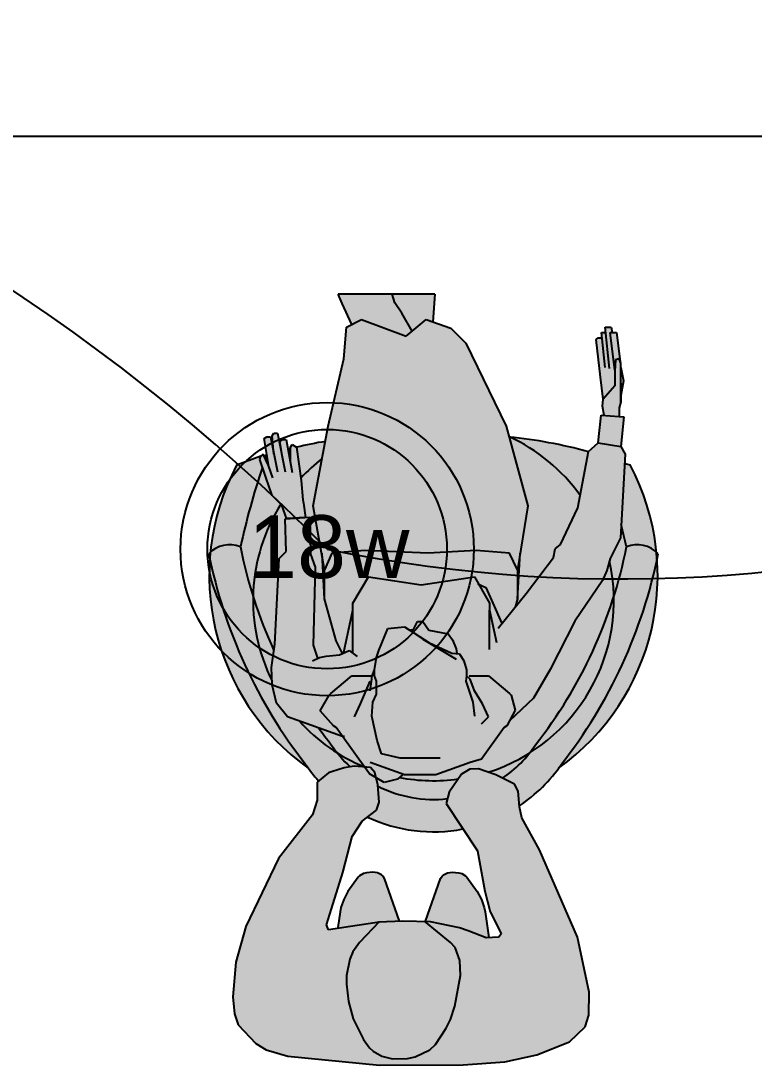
# Model space of a CAD drawing. Header units: millimetres. Extents: x 31778 to 54642, y 18502 to 28743.
# Drawn here: x 43977.2 to 44091.4, y 22099.7 to 22262.4 of the extents above; entities that cross this region are included whole.
import ezdxf

# ---------------------------------------------------------------- set-up
doc = ezdxf.new("R2010")
doc.units = ezdxf.units.MM
for name, color, linetype in [('CIRCUITS ECLAIRAGE', 1, 'Continuous'), ('MUR BAS', 7, 'Continuous'), ('Plan Archi', 8, 'Continuous')]:
    doc.layers.add(name, color=color, linetype=linetype)
doc.styles.get("Standard").update_dxf_attribs({"font": 'arial.ttf'})

# ---------------------------------------------------------------- blocks, each defined once
blk = doc.blocks.new('18w')
at = {"layer": 'MUR BAS', "color": 1}
for radius in [46.61, 38.05]:
    blk.add_circle((54837.71, -12071.17), radius, dxfattribs=at)
at = {"layer": 'MUR BAS', "color": 1, "insert": (54812.6, -12060.4), "char_height": 20, "attachment_point": 1}
blk.add_mtext_dynamic_manual_height_columns('18w', width=53.4847, gutter_width=100, heights=[0], dxfattribs=at)

msp = doc.modelspace()

# ---------------------------------------------------------------- hatches: boundary and pattern name
at = {"layer": 'Plan Archi', "true_color": 0xffffff}
h = msp.add_hatch(color=7, dxfattribs=at)
h.dxf.hatch_style = 1
h.paths.add_polyline_path([(44022.721, 22186.858), (44024.495, 22176.896), (44025.586, 22179.488), (44030.772, 22179.898), (44040.598, 22179.488), (44048.104, 22179.898), (44053.289, 22179.488), (44054.517, 22176.896), (44056.155, 22186.858), (44052.743, 22199.276), (44046.466, 22212.241), (44044.146, 22214.56), (44040.325, 22215.925), (44037.186, 22213.332), (44030.226, 22215.925), (44027.906, 22214.697), (44027.497, 22209.784), (44025.041, 22199.276)])
h.paths.add_polyline_path([(44040.325, 22215.925), (44041.334, 22215.565), (44041.673, 22219.835), (44035.022, 22219.835), (44035.412, 22218.518), (44036.504, 22216.88), (44038.111, 22214.096)])
h.paths.add_polyline_path([(44037.186, 22213.332), (44038.111, 22214.096), (44036.504, 22216.88), (44035.412, 22218.518), (44035.022, 22219.835), (44026.619, 22219.835), (44027.224, 22218.382), (44028.716, 22215.126), (44030.226, 22215.925)])
h.paths.add_polyline_path([(44067.072, 22196.683), (44070.621, 22196.137), (44071.073, 22200.731), (44070.348, 22200.777), (44067.554, 22201.007)])
h.paths.add_polyline_path([(44070.621, 22203.097), (44070.621, 22205.963), (44070.621, 22206.1), (44070.621, 22209.102), (44070.348, 22209.784), (44069.802, 22209.648), (44069.665, 22207.874), (44069.665, 22205.554), (44067.891, 22203.507), (44067.755, 22202.415), (44068.044, 22200.967), (44070.348, 22200.777), (44070.348, 22202.142)])
h = msp.add_hatch(color=7, dxfattribs=at)
h.dxf.hatch_style = 1
h.paths.add_polyline_path([(44067.482, 22206.918), (44067.891, 22203.507), (44069.665, 22205.554), (44069.665, 22207.874), (44069.802, 22209.648), (44070.348, 22209.784), (44070.523, 22209.345), (44069.938, 22213.878), (44069.529, 22213.878), (44069.256, 22213.878), (44069.119, 22214.697), (44068.71, 22214.697), (44068.164, 22214.697), (44068.251, 22213.878), (44068.164, 22213.878), (44067.618, 22213.878), (44067.7, 22213.059), (44067.072, 22213.059), (44066.8, 22212.786)])
h = msp.add_hatch(color=7, dxfattribs=at)
h.dxf.hatch_style = 1
h.paths.add_polyline_path([(44070.621, 22204.052), (44071.03, 22206.372), (44070.621, 22208.419), (44070.621, 22206.1)])
h = msp.add_hatch(color=7, dxfattribs=at)
h.dxf.hatch_style = 1
h.paths.add_polyline_path([(44006.706, 22179.673, -0.292249), (44011.372, 22180.462, -0.0281492), (44014.816, 22192.89), (44014.396, 22194.09), (44014.533, 22194.636), (44010.778, 22193.192, 0.0965493)])
h.paths.add_polyline_path([(44021.932, 22145.992, -0.008687), (44021.45, 22146.678, -0.1141347), (44006.613, 22178.577, 0.2605078)])
h.paths.add_polyline_path([(44064.292, 22188.495), (44065.569, 22195.307, 0.0413939), (44053.373, 22197.582, -0.128467)])
h = msp.add_hatch(color=7, dxfattribs=at)
h.dxf.hatch_style = 1
h.paths.add_polyline_path([(44057.35, 22149.64, -0.0205408), (44056.428, 22148.371, 0.2633428), (44069.535, 22172.751, -0.0901738)], flags=17)
h.paths.add_polyline_path([(44054.918, 22179.331), (44054.517, 22172.392), (44054.177, 22171.099), (44055.882, 22173.211), (44060.113, 22178.806), (44060.386, 22180.171), (44061.204, 22180.853), (44063.934, 22186.585), (44064.292, 22188.495, 0.128467), (44053.373, 22197.582, 0.0005651), (44053.204, 22197.599), (44056.155, 22186.858)])
h.paths.add_polyline_path([(44024.495, 22176.896), (44024.495, 22172.392), (44024.11, 22179.054), (44022.721, 22186.858), (44024.102, 22194.253, 0.0405095), (44020.764, 22191.168), (44020.81, 22190.815), (44021.083, 22187.813), (44021.22, 22187.267), (44021.498, 22185.044), (44018.348, 22184.861), (44018.49, 22179.761), (44017.398, 22178.67), (44016.716, 22165.296), (44016.228, 22161.654), (44016.337, 22158.965), (44017.007, 22156.098), (44018.713, 22154.01), (44027.298, 22150.906), (44029.817, 22147.419), (44030.68, 22146.196), (44031.619, 22146.122), (44032.303, 22145.318), (44032.511, 22144.477), (44033.775, 22143.734), (44035.822, 22144.28), (44036.722, 22145.031), (44036.913, 22144.962), (44041.826, 22144.962), (44047.148, 22146.873), (44048.922, 22147.419), (44052.47, 22152.332), (44052.88, 22152.604), (44053.28, 22153.358), (44057.028, 22156.92), (44059.615, 22161.365), (44060.893, 22163.935), (44063.454, 22168.914), (44067.755, 22175.258), (44068.45, 22176.819), (44068.983, 22178.67), (44070.574, 22181.892), (44071.303, 22194.909), (44070.621, 22196.137), (44067.072, 22196.683), (44065.571, 22195.319), (44063.934, 22186.585), (44061.204, 22180.853), (44060.386, 22180.171), (44060.113, 22178.806), (44055.882, 22173.211), (44054.177, 22171.099), (44054.517, 22172.392), (44054.517, 22176.896), (44053.289, 22179.488), (44048.104, 22179.898), (44040.598, 22179.488), (44030.772, 22179.898), (44025.586, 22179.488)])
h.paths.add_polyline_path([(44040.734, 22165.569), (44039.779, 22166.115), (44036.913, 22168.025)], flags=16)
h.paths.add_polyline_path([(44013.348, 22172.751, 0.0309202), (44016.587, 22164.33), (44016.716, 22165.296), (44017.398, 22178.67), (44018.49, 22179.761), (44018.348, 22184.861), (44018.602, 22184.876), (44017.808, 22186.994), (44017.673, 22187.129, 0.1360564)])
h.paths.add_polyline_path([(44021.45, 22146.678, 0.0353791), (44023.558, 22143.995), (44025.086, 22145.246), (44025.564, 22145.445), (44027.516, 22146.043), (44028.452, 22146.211, -0.0385462), (44026.455, 22148.371, -0.0689941), (44020.553, 22153.345), (44018.713, 22154.01), (44017.007, 22156.098), (44016.337, 22158.965), (44016.313, 22159.564, -0.1220414), (44013.348, 22172.751, -0.0272747), (44011.372, 22180.462, 0.292249), (44006.706, 22179.673, 0.0074581), (44006.613, 22178.577, 0.1141347)])
h.paths.add_polyline_path([(44011.372, 22180.462, 0.0272747), (44013.348, 22172.751, -0.1360564), (44017.673, 22187.129), (44016.307, 22188.495), (44015.351, 22191.361), (44014.816, 22192.89, 0.0281492)])
h.paths.add_polyline_path([(44020.764, 22191.168, -0.0405095), (44024.102, 22194.253), (44024.6, 22196.916, 0.0152036), (44020.126, 22196.018)])
h.paths.add_polyline_path([(44059.615, 22161.365), (44057.028, 22156.92), (44053.28, 22153.358), (44052.88, 22152.604), (44052.47, 22152.332), (44048.922, 22147.419), (44047.148, 22146.873), (44041.826, 22144.962), (44036.913, 22144.962), (44036.722, 22145.031), (44036.14, 22144.545, 0.082095), (44045.303, 22144.307), (44045.815, 22145.048), (44047.113, 22145.844), (44048.43, 22145.901), (44049.975, 22145.368, 0.0635791), (44056.428, 22148.371, 0.0205408), (44057.35, 22149.64, 0.0901738), (44069.535, 22172.751, 0.0495236), (44068.866, 22178.263), (44068.45, 22176.819), (44067.755, 22175.258), (44063.454, 22168.914), (44060.893, 22163.935)], flags=17)
h.paths.add_polyline_path([(44069.535, 22172.751, 0.0272747), (44071.51, 22180.462, 0.0078533), (44070.69, 22183.968), (44070.574, 22181.892), (44068.983, 22178.67), (44068.866, 22178.263, -0.0495236)])
h.paths.add_polyline_path([(44025.533, 22149.64, 0.0205408), (44026.455, 22148.371, 0.04204), (44030.642, 22146.199), (44030.68, 22146.196), (44029.817, 22147.419), (44027.298, 22150.906), (44023.578, 22152.251, 0.0111682)], flags=17)
h.paths.add_polyline_path([(44026.455, 22148.371, -0.0205408), (44025.533, 22149.64, -0.0111682), (44023.578, 22152.251), (44020.553, 22153.345, 0.0689941)], flags=17)
h.paths.add_polyline_path([(44016.313, 22159.564), (44016.228, 22161.654), (44016.587, 22164.33, -0.0309202), (44013.348, 22172.751, 0.1220414)], flags=17)
h.paths.add_polyline_path([(44043.615, 22141.24), (44043.887, 22142.259), (44045.303, 22144.307, -0.082095), (44036.14, 22144.545), (44035.822, 22144.28), (44033.775, 22143.734), (44032.511, 22144.477), (44032.774, 22143.414), (44032.792, 22143.186, 0.1469835)])
h.paths.add_polyline_path([(44049.975, 22145.368), (44051.136, 22144.967), (44052.196, 22144.43, 0.0760974), (44056.428, 22148.371, -0.0635791)], flags=16)
h.paths.add_polyline_path([(44032.575, 22139.431), (44031.162, 22138.371, 0.1591461), (44046.034, 22136.517), (44043.409, 22140.466), (44043.615, 22141.24, -0.1469835), (44032.792, 22143.186), (44032.992, 22140.708)])
h = msp.add_hatch(color=7, dxfattribs=at)
h.dxf.hatch_style = 1
h.paths.add_polyline_path([(44017.808, 22186.994), (44018.602, 22184.876), (44021.498, 22185.044), (44021.22, 22187.267), (44021.083, 22187.813), (44020.81, 22190.815), (44020.128, 22196.001), (44019.445, 22196.41), (44019.173, 22196.001), (44019.173, 22195.79, 0.0013694), (44018.774, 22195.691), (44018.49, 22197.229), (44017.944, 22197.229), (44017.535, 22196.956), (44018.015, 22193.836), (44017.126, 22198.184), (44016.58, 22198.184), (44016.307, 22197.775), (44016.58, 22194.909), (44016.034, 22197.639), (44015.488, 22197.639), (44015.079, 22197.366), (44015.804, 22193.016), (44015.761, 22193.135), (44014.942, 22194.909), (44014.533, 22194.636), (44014.396, 22194.09), (44015.351, 22191.361), (44016.307, 22188.495)])
h = msp.add_hatch(color=7, dxfattribs=at)
h.dxf.hatch_style = 1
h.paths.add_polyline_path([(44076.27, 22178.577, -0.1144917), (44061.365, 22146.591, -0.0077692), (44060.932, 22145.979, 0.2606709)])
h.paths.add_polyline_path([(44076.27, 22178.577, 0.0074581), (44076.176, 22179.673, 0.292249), (44071.51, 22180.462, -0.0272747), (44069.535, 22172.751, -0.2633428), (44056.428, 22148.371, -0.0760974), (44052.196, 22144.43), (44054.043, 22143.494), (44054.623, 22142.419), (44054.816, 22140.122, 0.0962218), (44061.365, 22146.591, 0.1144917)])
h.paths.add_polyline_path([(44072.074, 22193.249, -0.0473686), (44071.225, 22193.516), (44070.69, 22183.968, -0.0078533), (44071.51, 22180.462, -0.292249), (44076.176, 22179.673, 0.0969866)])
h.paths.add_polyline_path([(44061.204, 22180.853), (44060.386, 22180.171), (44060.113, 22178.806), (44055.882, 22173.211), (44052.115, 22168.545), (44050.696, 22171.71), (44049.605, 22174.166), (44048.474, 22174.669), (44047.831, 22175.804), (44039.506, 22174.576), (44031.318, 22175.804), (44028.862, 22171.71), (44028.862, 22170.618), (44028.862, 22168.162), (44028.862, 22163.916), (44028.316, 22164.341), (44026.815, 22163.658), (44024.724, 22163.455), (44023.676, 22163.249), (44023.402, 22163.116), (44022.721, 22165.159), (44022.994, 22177.305), (44022.311, 22179.352), (44022.175, 22185.084), (44018.348, 22184.861), (44018.49, 22179.761), (44017.398, 22178.67), (44016.716, 22165.296), (44016.228, 22161.654), (44016.337, 22158.965), (44017.007, 22156.098), (44018.713, 22154.01), (44027.298, 22150.906), (44029.817, 22147.419), (44030.68, 22146.196), (44031.619, 22146.122), (44032.303, 22145.318), (44032.511, 22144.477), (44033.775, 22143.734), (44035.822, 22144.28), (44036.722, 22145.031), (44036.913, 22144.962), (44041.826, 22144.962), (44047.148, 22146.873), (44048.922, 22147.419), (44052.47, 22152.332), (44052.88, 22152.604), (44053.28, 22153.358), (44057.028, 22156.92), (44059.615, 22161.365), (44060.893, 22163.935), (44063.454, 22168.914), (44067.755, 22175.258), (44068.45, 22176.819), (44068.983, 22178.67), (44070.574, 22181.892), (44071.303, 22194.909), (44070.621, 22196.137), (44067.072, 22196.683), (44065.571, 22195.319), (44063.934, 22186.585)])
h.paths.add_polyline_path([(44040.734, 22165.569), (44039.779, 22166.115), (44040.509, 22165.673)], flags=16)
h = msp.add_hatch(color=7, dxfattribs=at)
h.dxf.hatch_style = 1
h.paths.add_polyline_path([(44028.452, 22146.211), (44029.07, 22146.322), (44030.642, 22146.199, -0.04204), (44026.455, 22148.371, 0.0385462)])
h = msp.add_hatch(color=7, dxfattribs=at)
h.dxf.hatch_style = 1
h.paths.add_polyline_path([(44032.973, 22121.985), (44025.086, 22120.79), (44024.768, 22121.587), (44025.564, 22124.096), (44027.317, 22129.752), (44028.791, 22135.328), (44030.344, 22137.758), (44032.575, 22139.431), (44032.992, 22140.708), (44032.774, 22143.414), (44032.303, 22145.318), (44031.619, 22146.122), (44029.07, 22146.322), (44027.516, 22146.043), (44025.564, 22145.445), (44025.086, 22145.246), (44023.334, 22143.812), (44023.334, 22140.984), (44022.617, 22138.714), (44017.28, 22131.903), (44012.194, 22121.327), (44010.66, 22115.782), (44010.182, 22110.342), (44010.429, 22107.726), (44011.041, 22106.012), (44013.775, 22103.065), (44015.39, 22102.104), (44018.753, 22101.114), (44033.053, 22099.72), (44046.068, 22099.758), (44052.57, 22100.237), (44057.549, 22101.313), (44062.647, 22103.344), (44065.077, 22105.694), (44065.664, 22107.481), (44065.674, 22111.071), (44063.882, 22119.635), (44057.947, 22133.257), (44055.199, 22138.236), (44054.828, 22139.976), (44054.623, 22142.419), (44054.043, 22143.494), (44051.136, 22144.967), (44048.43, 22145.901), (44047.113, 22145.844), (44045.815, 22145.048), (44043.887, 22142.259), (44043.409, 22140.466), (44048.308, 22133.098), (44049.463, 22126.844), (44050.26, 22123.618), (44051.038, 22122.098), (44051.983, 22120.194), (44051.614, 22119.635), (44049.652, 22119.565), (44046.869, 22120.652), (44045.48, 22121.109), (44040.979, 22122.065), (44036.677, 22122.144), (44032.893, 22121.985)])
h = msp.add_hatch(color=7, dxfattribs=at)
h.dxf.hatch_style = 1
h.paths.add_polyline_path([(44045.63, 22113.681), (44045.565, 22116.043), (44044.808, 22118.049), (44044.086, 22118.838), (44040.141, 22122.08), (44036.677, 22122.144), (44033.004, 22121.99), (44032.886, 22121.972), (44029.946, 22118.838), (44028.893, 22117.351), (44028.407, 22116.216), (44027.908, 22113.697), (44027.875, 22112.354), (44028.193, 22109.608), (44028.956, 22106.92), (44030.528, 22103.716), (44031.499, 22102.388), (44032.033, 22101.871), (44033.396, 22101.115), (44035.036, 22100.722), (44037.403, 22100.752), (44038.567, 22100.999), (44040.869, 22102.109), (44041.736, 22102.946), (44043.431, 22105.477), (44044.078, 22106.818), (44044.763, 22108.92)])
h.paths.add_polyline_path([(44045.48, 22121.109), (44046.869, 22120.652), (44049.652, 22119.565), (44050.082, 22119.581), (44049.486, 22123.618), (44049.354, 22124.278), (44048.909, 22125.548), (44048.272, 22126.756), (44046.658, 22128.995), (44046.434, 22129.217), (44045.84, 22129.554), (44045.369, 22129.697), (44044.355, 22129.78), (44043.627, 22129.661), (44043.02, 22129.381), (44042.787, 22129.178), (44042.555, 22128.796), (44040.182, 22122.079), (44040.979, 22122.065)])
h.paths.add_polyline_path([(44032.886, 22121.972), (44032.898, 22121.985), (44032.893, 22121.985), (44036.172, 22122.123), (44033.814, 22128.796), (44033.582, 22129.178), (44033.349, 22129.381), (44032.742, 22129.661), (44032.015, 22129.78), (44031.001, 22129.697), (44030.529, 22129.554), (44029.935, 22129.217), (44029.712, 22128.995), (44028.098, 22126.756), (44027.461, 22125.548), (44027.016, 22124.278), (44026.884, 22123.618), (44026.498, 22121.004)])

# ---------------------------------------------------------------- linework, layer by layer
at = {"layer": 'CIRCUITS ECLAIRAGE', "color": 6}
for centre, radius, start, end in [((43806.181, 21964.076), 307.428, 44.6492, 100.62994), ((44070.546, 22402.019), 226.542, 258.37371, 321.14393)]:
    msp.add_arc(centre, radius, start, end, dxfattribs=at)
at = {"layer": 'Plan Archi'}
for p, q in [((43643.989, 22244.456), (44329.573, 22244.456)), ((44041.673, 22219.835, 0), (44026.619, 22219.835, 0)), ((44027.224, 22218.382, 0), (44026.619, 22219.835, 0)), ((44035.412, 22218.518, 0), (44035.022, 22219.835, 0)), ((44041.673, 22219.835, 0), (44041.334, 22215.565, 0)), ((44028.725, 22215.106, 0), (44027.224, 22218.382, 0)), ((44036.504, 22216.88, 0), (44035.412, 22218.518, 0)), ((44038.111, 22214.096, 0), (44036.504, 22216.88, 0)), ((44027.906, 22214.697, 0), (44030.226, 22215.925, 0)), ((44030.226, 22215.925, 0), (44037.186, 22213.332, 0)), ((44037.186, 22213.332, 0), (44040.325, 22215.925, 0)), ((44040.325, 22215.925, 0), (44044.146, 22214.56, 0)), ((44027.497, 22209.784, 0), (44027.906, 22214.697, 0)), ((44044.146, 22214.56, 0), (44046.466, 22212.241, 0)), ((44068.164, 22208.419, 0), (44067.618, 22213.878, 0)), ((44067.618, 22213.878, 0), (44068.164, 22213.878, 0)), ((44068.847, 22208.283, 0), (44068.164, 22214.697, 0)), ((44068.164, 22214.697, 0), (44068.71, 22214.697, 0)), ((44068.164, 22213.878, 0), (44068.301, 22213.878, 0)), ((44068.71, 22214.697, 0), (44069.119, 22214.697, 0)), ((44069.665, 22208.01, 0), (44068.983, 22213.878, 0)), ((44068.983, 22213.878, 0), (44069.529, 22213.878, 0)), ((44069.119, 22214.697, 0), (44069.256, 22213.878, 0)), ((44069.529, 22213.878, 0), (44069.938, 22213.878, 0)), ((44069.938, 22213.878, 0), (44070.523, 22209.345, 0)), ((44046.466, 22212.241, 0), (44052.743, 22199.276, 0)), ((44066.8, 22212.786, 0), (44067.072, 22213.059, 0)), ((44067.482, 22206.918, 0), (44066.8, 22212.786, 0)), ((44067.072, 22213.059, 0), (44067.7, 22213.059, 0)), ((44025.041, 22199.276, 0), (44027.497, 22209.784, 0)), ((44069.802, 22209.648, 0), (44069.665, 22207.874, 0)), ((44070.348, 22209.784, 0), (44069.802, 22209.648, 0)), ((44070.621, 22209.102, 0), (44070.348, 22209.784, 0)), ((44070.621, 22206.1, 0), (44070.621, 22209.102, 0)), ((44070.621, 22208.419, 0), (44071.03, 22206.372, 0)), ((44067.891, 22203.507, 0), (44067.482, 22206.918, 0)), ((44069.665, 22208.01, 0), (44069.665, 22208.01, 0)), ((44069.665, 22207.874, 0), (44069.665, 22205.554, 0)), ((44069.665, 22205.554, 0), (44067.891, 22203.507, 0)), ((44071.03, 22206.372, 0), (44070.621, 22204.052, 0)), ((44070.621, 22203.097, 0), (44070.621, 22206.1, 0)), ((44070.621, 22205.963, 0), (44070.621, 22203.097, 0)), ((44067.755, 22202.415, 0), (44067.891, 22203.507, 0)), ((44068.044, 22200.967, 0), (44067.755, 22202.415, 0)), ((44070.621, 22203.097, 0), (44070.348, 22202.142, 0)), ((44070.348, 22202.142, 0), (44070.348, 22200.777, 0)), ((44067.072, 22196.683, 0), (44067.554, 22201.007, 0)), ((44067.554, 22201.007, 0), (44070.348, 22200.777, 0)), ((44070.348, 22200.777, 0), (44071.073, 22200.731, 0)), ((44071.073, 22200.731, 0), (44070.621, 22196.137, 0)), ((44022.721, 22186.858, 0), (44025.041, 22199.276, 0)), ((44052.743, 22199.276, 0), (44056.155, 22186.858, 0)), ((44015.079, 22197.366, 0), (44015.488, 22197.639, 0)), ((44015.804, 22193.016, 0), (44015.079, 22197.366, 0)), ((44015.488, 22197.639, 0), (44016.034, 22197.639, 0)), ((44016.034, 22197.639, 0), (44017.126, 22192.18, 0)), ((44016.307, 22197.775, 0), (44016.58, 22198.184, 0)), ((44016.58, 22194.909, 0), (44016.307, 22197.775, 0)), ((44016.58, 22198.184, 0), (44017.126, 22198.184, 0)), ((44017.126, 22198.184, 0), (44018.354, 22192.18, 0)), ((44017.535, 22196.956, 0), (44017.944, 22197.229, 0)), ((44018.015, 22193.836, 0), (44017.535, 22196.956, 0)), ((44017.944, 22197.229, 0), (44018.49, 22197.229, 0)), ((44018.49, 22197.229, 0), (44019.445, 22192.043, 0)), ((44019.173, 22196.001, 0), (44019.445, 22196.41, 0)), ((44019.173, 22193.681, 0), (44019.173, 22196.001, 0)), ((44019.445, 22196.41, 0), (44020.128, 22196.001, 0)), ((44020.128, 22196.001, 0), (44020.81, 22190.815, 0)), ((44063.934, 22186.585, 0), (44065.571, 22195.319, 0)), ((44065.571, 22195.319, 0), (44067.072, 22196.683, 0)), ((44067.072, 22196.683, 0), (44070.621, 22196.137, 0)), ((44070.621, 22196.137, 0), (44071.303, 22194.909, 0)), ((44014.533, 22194.636, 0), (44010.778, 22193.192, 0)), ((44014.396, 22194.09, 0), (44014.533, 22194.636, 0)), ((44015.351, 22191.361, 0), (44014.396, 22194.09, 0)), ((44014.942, 22194.909, 0), (44014.533, 22194.636, 0)), ((44015.761, 22193.135, 0), (44014.942, 22194.909, 0)), ((44071.303, 22194.909, 0), (44070.574, 22181.892, 0)), ((44016.443, 22191.225, 0), (44015.761, 22193.135, 0)), ((44016.307, 22188.495, 0), (44015.351, 22191.361, 0)), ((44020.81, 22190.815, 0), (44021.083, 22187.813, 0)), ((44017.808, 22186.994, 0), (44016.307, 22188.495, 0)), ((44021.083, 22187.813, 0), (44021.22, 22187.267, 0)), ((44021.22, 22187.267, 0), (44021.498, 22185.044, 0)), ((44018.627, 22184.811, 0), (44017.808, 22186.994, 0)), ((44024.495, 22176.896, 0), (44022.721, 22186.858, 0)), ((44056.155, 22186.858, 0), (44054.517, 22176.896, 0)), ((44061.204, 22180.853, 0), (44063.934, 22186.585, 0)), ((44018.348, 22184.861, 0), (44022.175, 22185.084, 0)), ((44018.49, 22179.761, 0), (44018.348, 22184.861, 0)), ((44021.498, 22185.044, 0), (44018.602, 22184.876, 0)), ((44022.175, 22185.084, 0), (44022.311, 22179.352, 0)), ((44060.386, 22180.171, 0), (44061.204, 22180.853, 0)), ((44070.574, 22181.892, 0), (44068.983, 22178.67, 0)), ((44017.398, 22178.67, 0), (44018.49, 22179.761, 0)), ((44022.311, 22179.352, 0), (44022.994, 22177.305, 0)), ((44024.495, 22172.392, 0), (44024.085, 22179.488, 0)), ((44025.586, 22179.488, 0), (44024.495, 22176.896, 0)), ((44030.772, 22179.898, 0), (44025.586, 22179.488, 0)), ((44040.598, 22179.488, 0), (44030.772, 22179.898, 0)), ((44048.104, 22179.898, 0), (44040.598, 22179.488, 0)), ((44053.289, 22179.488, 0), (44048.104, 22179.898, 0)), ((44054.517, 22176.896, 0), (44053.289, 22179.488, 0)), ((44054.517, 22172.392, 0), (44054.927, 22179.488, 0)), ((44060.113, 22178.806, 0), (44060.386, 22180.171, 0)), ((44016.716, 22165.296, 0), (44017.398, 22178.67, 0)), ((44017.262, 22177.441, 0), (44017.398, 22178.67, 0)), ((44055.882, 22173.211, 0), (44060.113, 22178.806, 0)), ((44068.983, 22178.67, 0), (44068.45, 22176.819, 0)), ((44022.994, 22177.305, 0), (44022.721, 22165.159, 0)), ((44024.495, 22172.392, 0), (44024.495, 22176.896, 0)), ((44028.862, 22171.71, 0), (44031.318, 22175.804, 0)), ((44031.318, 22175.804, 0), (44039.506, 22174.576, 0)), ((44039.506, 22174.576, 0), (44047.831, 22175.804, 0)), ((44047.831, 22175.804, 0), (44050.151, 22171.71, 0)), ((44054.517, 22176.896, 0), (44054.517, 22172.392, 0)), ((44068.45, 22176.819, 0), (44067.755, 22175.258, 0)), ((44048.376, 22174.712, 0), (44049.605, 22174.166, 0)), ((44049.605, 22174.166, 0), (44050.696, 22171.71, 0)), ((44067.755, 22175.258, 0), (44063.454, 22168.914, 0)), ((44051.506, 22167.79, 0), (44055.882, 22173.211, 0)), ((44026.269, 22165.842, 0), (44024.495, 22172.392, 0)), ((44028.862, 22170.618, 0), (44028.862, 22171.71, 0)), ((44050.151, 22171.71, 0), (44050.151, 22170.618, 0)), ((44050.696, 22171.71, 0), (44052.115, 22168.545, 0)), ((44054.517, 22172.392, 0), (44054.177, 22171.099, 0)), ((44027.497, 22164.068, 0), (44028.862, 22170.618, 0)), ((44028.862, 22168.162, 0), (44028.862, 22170.618, 0)), ((44050.151, 22168.162, 0), (44050.151, 22170.618, 0)), ((44050.151, 22170.618, 0), (44051.242, 22165.569, 0)), ((44028.862, 22163.931, 0), (44028.862, 22168.162, 0)), ((44032.956, 22164.341, 0), (44034.32, 22167.752, 0)), ((44034.32, 22167.752, 0), (44036.913, 22168.025, 0)), ((44036.913, 22168.025, 0), (44040.734, 22165.569, 0)), ((44036.913, 22168.025, 0), (44039.779, 22166.115, 0)), ((44038.278, 22167.479, 0), (44038.96, 22168.844, 0)), ((44038.96, 22168.844, 0), (44039.779, 22168.844, 0)), ((44039.779, 22168.844, 0), (44040.734, 22167.479, 0)), ((44050.151, 22164.477, 0), (44050.151, 22168.162, 0)), ((44063.454, 22168.914, 0), (44060.893, 22163.935, 0)), ((44038.278, 22167.479, 0), (44037.869, 22167.479, 0)), ((44037.869, 22167.479, 0), (44037.869, 22167.479, 0)), ((44037.869, 22167.479, 0), (44038.278, 22167.479, 0)), ((44039.779, 22166.115, 0), (44040.734, 22165.569, 0)), ((44039.779, 22166.115, 0), (44044.965, 22162.976, 0)), ((44040.734, 22167.479, 0), (44043.737, 22166.933, 0)), ((44043.737, 22166.933, 0), (44044.419, 22165.978, 0)), ((44016.228, 22161.654, 0), (44016.716, 22165.296, 0)), ((44022.721, 22165.159, 0), (44023.403, 22163.112, 0)), ((44027.283, 22163.871, 0), (44026.269, 22165.842, 0)), ((44040.734, 22165.569, 0), (44044.282, 22163.931, 0)), ((44044.419, 22165.978, 0), (44044.965, 22164.614, 0)), ((44044.965, 22164.614, 0), (44045.055, 22163.845, 0)), ((44022.594, 22162.723, 0), (44023.676, 22163.249, 0)), ((44023.676, 22163.249, 0), (44024.724, 22163.455, 0)), ((44024.724, 22163.455, 0), (44026.815, 22163.658, 0)), ((44026.815, 22163.658, 0), (44028.316, 22164.341, 0)), ((44028.316, 22164.341, 0), (44029.544, 22163.385, 0)), ((44032.273, 22161.338, 0), (44032.546, 22163.249, 0)), ((44032.546, 22163.249, 0), (44032.956, 22164.341, 0)), ((44044.282, 22163.931, 0), (44045.511, 22163.795, 0)), ((44045.511, 22163.795, 0), (44046.193, 22162.703, 0)), ((44060.893, 22163.935, 0), (44059.615, 22161.365, 0)), ((44016.337, 22158.965, 0), (44016.228, 22161.654, 0)), ((44031.864, 22160.247, 0), (44032.273, 22161.338, 0)), ((44032.273, 22160.383, 0), (44032.273, 22161.338, 0)), ((44046.193, 22162.703, 0), (44046.602, 22161.338, 0)), ((44046.602, 22161.338, 0), (44046.602, 22160.383, 0)), ((44059.615, 22161.365, 0), (44057.028, 22156.92, 0)), ((44025.45, 22157.654, 0), (44028.725, 22160.383, 0)), ((44028.725, 22160.383, 0), (44031.864, 22160.383, 0)), ((44030.09, 22156.016, 0), (44031.591, 22159.564, 0)), ((44031.591, 22158.063, 0), (44031.864, 22159.837, 0)), ((44031.864, 22159.837, 0), (44031.864, 22160.247, 0)), ((44032.546, 22159.564, 0), (44032.273, 22160.383, 0)), ((44032.546, 22157.517, 0), (44032.546, 22159.564, 0)), ((44046.602, 22160.383, 0), (44046.466, 22159.564, 0)), ((44046.466, 22159.564, 0), (44047.148, 22157.517, 0)), ((44047.148, 22159.837, 0), (44046.602, 22160.383, 0)), ((44047.012, 22160.383, 0), (44050.014, 22160.383, 0)), ((44047.831, 22158.063, 0), (44047.148, 22159.837, 0)), ((44050.014, 22160.383, 0), (44053.289, 22157.654, 0)), ((44017.007, 22156.098, 0), (44016.337, 22158.965, 0)), ((44049.059, 22156.016, 0), (44047.831, 22158.063, 0)), ((44023.812, 22154.924, 0), (44025.177, 22157.381, 0)), ((44025.177, 22157.381, 0), (44025.45, 22157.654, 0)), ((44031.864, 22154.106, 0), (44032, 22156.289, 0)), ((44032, 22156.289, 0), (44032.546, 22157.517, 0)), ((44047.148, 22157.517, 0), (44047.558, 22156.289, 0)), ((44047.558, 22156.289, 0), (44047.831, 22154.106, 0)), ((44057.028, 22156.92, 0), (44053.28, 22153.358, 0)), ((44053.289, 22157.654, 0), (44053.562, 22157.381, 0)), ((44053.562, 22157.381, 0), (44054.171, 22155.037, 0)), ((44018.713, 22154.01, 0), (44017.007, 22156.098, 0)), ((44025.859, 22152.604, 0), (44023.812, 22154.924, 0)), ((44029.135, 22153.969, 0), (44030.09, 22156.016, 0)), ((44050.014, 22153.969, 0), (44049.059, 22156.016, 0)), ((44054.171, 22155.037, 0), (44052.88, 22152.604, 0)), ((44027.298, 22150.906, 0), (44018.713, 22154.01, 0)), ((44032.683, 22150.284, 0), (44031.864, 22154.106, 0)), ((44048.922, 22152.877, 0), (44050.014, 22153.969, 0)), ((44026.269, 22152.332, 0), (44025.859, 22152.604, 0)), ((44029.817, 22147.419, 0), (44026.269, 22152.332, 0)), ((44052.47, 22152.332, 0), (44048.922, 22147.419, 0)), ((44052.88, 22152.604, 0), (44052.47, 22152.332, 0)), ((44027.571, 22150.906, 0), (44027.298, 22150.906, 0)), ((44033.365, 22148.237, 0), (44032.683, 22150.284, 0)), ((44036.231, 22147.555, 0), (44033.365, 22148.237, 0)), ((44031.455, 22145.099, 0), (44029.817, 22147.419, 0)), ((44036.913, 22144.962, 0), (44031.591, 22146.873, 0)), ((44042.508, 22147.555, 0), (44036.231, 22147.555, 0)), ((44047.148, 22146.873, 0), (44041.826, 22144.962, 0)), ((44048.922, 22147.419, 0), (44047.148, 22146.873, 0)), ((44025.086, 22145.246, -78.138), (44023.334, 22143.812, -78.138)), ((44025.564, 22145.445, -78.138), (44025.086, 22145.246, -78.138)), ((44027.516, 22146.043, -78.138), (44025.564, 22145.445, -78.138)), ((44029.07, 22146.322, -78.138), (44027.516, 22146.043, -78.138)), ((44031.619, 22146.122, -78.138), (44029.07, 22146.322, -78.138)), ((44033.775, 22143.734, 0), (44031.455, 22145.099, 0)), ((44032.303, 22145.318, -78.138), (44031.619, 22146.122, -78.138)), ((44032.774, 22143.414, -78.138), (44032.303, 22145.318, -78.138)), ((44036.64, 22144.962, 0), (44035.822, 22144.28, 0)), ((44041.826, 22144.962, 0), (44036.913, 22144.962, 0)), ((44045.815, 22145.048, -78.138), (44043.887, 22142.259, -78.138)), ((44047.113, 22145.844, -78.138), (44045.815, 22145.048, -78.138)), ((44048.43, 22145.901, -78.138), (44047.113, 22145.844, -78.138)), ((44051.136, 22144.967, -78.138), (44048.43, 22145.901, -78.138)), ((44054.043, 22143.494, -78.138), (44051.136, 22144.967, -78.138)), ((44023.334, 22143.812, -78.138), (44023.334, 22140.984, -78.138)), ((44032.992, 22140.708, -78.138), (44032.774, 22143.414, -78.138)), ((44035.822, 22144.28, 0), (44033.775, 22143.734, 0)), ((44054.623, 22142.419, -78.138), (44054.043, 22143.494, -78.138)), ((44043.887, 22142.259, -78.138), (44043.409, 22140.466, -78.138)), ((44054.828, 22139.976, -78.138), (44054.623, 22142.419, -78.138)), ((44023.334, 22140.984, -78.138), (44022.617, 22138.714, -78.138)), ((44032.575, 22139.431, -78.138), (44032.992, 22140.708, -78.138)), ((44043.409, 22140.466, -78.138), (44048.308, 22133.098, -78.138)), ((44055.199, 22138.236, -78.138), (44054.828, 22139.976, -78.138)), ((44022.617, 22138.714, -78.138), (44017.28, 22131.903, -78.138)), ((44030.344, 22137.758, -78.138), (44032.575, 22139.431, -78.138)), ((44028.791, 22135.328, -78.138), (44030.344, 22137.758, -78.138)), ((44057.947, 22133.257, -78.138), (44055.199, 22138.236, -78.138)), ((44027.317, 22129.752, -78.138), (44028.791, 22135.328, -78.138)), ((44017.28, 22131.903, -78.138), (44012.194, 22121.327, -78.138)), ((44048.308, 22133.098, -78.138), (44049.463, 22126.844, -78.138)), ((44063.882, 22119.635, -78.138), (44057.947, 22133.257, -78.138)), ((44025.564, 22124.096, -78.138), (44027.317, 22129.752, -78.138)), ((44029.712, 22128.995, -78.138), (44028.098, 22126.756, -78.138)), ((44029.935, 22129.217, -78.138), (44029.712, 22128.995, -78.138)), ((44030.529, 22129.554, -78.138), (44029.935, 22129.217, -78.138)), ((44031.001, 22129.697, -78.138), (44030.529, 22129.554, -78.138)), ((44032.015, 22129.78, -78.138), (44031.001, 22129.697, -78.138)), ((44032.742, 22129.661, -78.138), (44032.015, 22129.78, -78.138)), ((44033.349, 22129.381, -78.138), (44032.742, 22129.661, -78.138)), ((44033.582, 22129.178, -78.138), (44033.349, 22129.381, -78.138)), ((44033.814, 22128.796, -78.138), (44033.582, 22129.178, -78.138)), ((44036.164, 22122.144, -78.138), (44033.814, 22128.796, -78.138)), ((44040.205, 22122.144, -78.138), (44042.555, 22128.796, -78.138)), ((44042.555, 22128.796, -78.138), (44042.787, 22129.178, -78.138)), ((44042.787, 22129.178, -78.138), (44043.02, 22129.381, -78.138)), ((44043.02, 22129.381, -78.138), (44043.627, 22129.661, -78.138)), ((44043.627, 22129.661, -78.138), (44044.355, 22129.78, -78.138)), ((44044.355, 22129.78, -78.138), (44045.369, 22129.697, -78.138)), ((44045.369, 22129.697, -78.138), (44045.84, 22129.554, -78.138)), ((44045.84, 22129.554, -78.138), (44046.434, 22129.217, -78.138)), ((44046.434, 22129.217, -78.138), (44046.658, 22128.995, -78.138)), ((44046.658, 22128.995, -78.138), (44048.272, 22126.756, -78.138)), ((44027.461, 22125.548, -78.138), (44027.016, 22124.278, -78.138)), ((44028.098, 22126.756, -78.138), (44027.461, 22125.548, -78.138)), ((44048.272, 22126.756, -78.138), (44048.909, 22125.548, -78.138)), ((44048.909, 22125.548, -78.138), (44049.354, 22124.278, -78.138)), ((44049.463, 22126.844, -78.138), (44050.26, 22123.618, -78.138)), ((44024.768, 22121.587, -78.138), (44025.564, 22124.096, -78.138)), ((44027.016, 22124.278, -78.138), (44026.884, 22123.618, -78.138)), ((44049.354, 22124.278, -78.138), (44049.486, 22123.618, -78.138)), ((44026.884, 22123.618, -78.138), (44026.525, 22121.188, -78.138)), ((44036.677, 22122.144, -78.138), (44032.893, 22121.985, -78.138)), ((44040.979, 22122.065, -78.138), (44036.677, 22122.144, -78.138)), ((44044.086, 22118.838, -78.138), (44040.063, 22122.144, -78.138)), ((44049.486, 22123.618, -78.138), (44050.082, 22119.581, -78.138)), ((44050.26, 22123.618, -78.138), (44051.038, 22122.098, -78.138)), ((44051.038, 22122.098, -78.138), (44051.983, 22120.194, -78.138)), ((44012.194, 22121.327, -78.138), (44010.66, 22115.782, -78.138)), ((44025.086, 22120.79, -78.138), (44024.768, 22121.587, -78.138)), ((44032.973, 22121.985, -78.138), (44025.086, 22120.79, -78.138)), ((44032.973, 22122.065, -78.138), (44029.946, 22118.838, -78.138)), ((44032.893, 22121.985, -78.138), (44032.973, 22121.985, -78.138)), ((44045.48, 22121.109, -78.138), (44040.979, 22122.065, -78.138)), ((44046.869, 22120.652, -78.138), (44045.48, 22121.109, -78.138)), ((44049.652, 22119.565, -78.138), (44046.869, 22120.652, -78.138)), ((44029.946, 22118.838, -78.138), (44028.893, 22117.351, -78.138)), ((44044.808, 22118.049, -78.138), (44044.086, 22118.838, -78.138)), ((44051.614, 22119.635, -78.138), (44049.652, 22119.565, -78.138)), ((44051.983, 22120.194, -78.138), (44051.614, 22119.635, -78.138)), ((44065.674, 22111.071, -78.138), (44063.882, 22119.635, -78.138)), ((44028.893, 22117.351, -78.138), (44028.407, 22116.216, -78.138)), ((44045.565, 22116.043, -78.138), (44044.808, 22118.049, -78.138)), ((44010.66, 22115.782, -78.138), (44010.182, 22110.342, -78.138)), ((44028.407, 22116.216, -78.138), (44027.908, 22113.697, -78.138)), ((44045.63, 22113.681, -78.138), (44045.565, 22116.043, -78.138)), ((44027.908, 22113.697, -78.138), (44027.875, 22112.354, -78.138)), ((44027.875, 22112.354, -78.138), (44028.193, 22109.608, -78.138)), ((44044.763, 22108.92, -78.138), (44045.63, 22113.681, -78.138)), ((44065.664, 22107.481, -78.138), (44065.674, 22111.071, -78.138)), ((44010.182, 22110.342, -78.138), (44010.429, 22107.726, -78.138)), ((44028.193, 22109.608, -78.138), (44028.956, 22106.92, -78.138)), ((44010.429, 22107.726, -78.138), (44011.041, 22106.012, -78.138)), ((44044.078, 22106.818, -78.138), (44044.763, 22108.92, -78.138)), ((44065.077, 22105.694, -78.138), (44065.664, 22107.481, -78.138)), ((44011.041, 22106.012, -78.138), (44013.775, 22103.065, -78.138)), ((44028.956, 22106.92, -78.138), (44030.528, 22103.716, -78.138)), ((44043.431, 22105.477, -78.138), (44044.078, 22106.818, -78.138)), ((44041.736, 22102.946, -78.138), (44043.431, 22105.477, -78.138)), ((44062.647, 22103.344, -78.138), (44065.077, 22105.694, -78.138)), ((44013.775, 22103.065, -78.138), (44015.39, 22102.104, -78.138)), ((44030.528, 22103.716, -78.138), (44031.499, 22102.388, -78.138)), ((44040.869, 22102.109, -78.138), (44041.736, 22102.946, -78.138)), ((44057.549, 22101.313, -78.138), (44062.647, 22103.344, -78.138)), ((44015.39, 22102.104, -78.138), (44018.753, 22101.114, -78.138)), ((44018.753, 22101.114, -78.138), (44033.053, 22099.72, -78.138)), ((44031.499, 22102.388, -78.138), (44032.033, 22101.871, -78.138)), ((44032.033, 22101.871, -78.138), (44033.396, 22101.115, -78.138)), ((44033.396, 22101.115, -78.138), (44035.036, 22100.722, -78.138)), ((44037.403, 22100.752, -78.138), (44038.567, 22100.999, -78.138)), ((44038.567, 22100.999, -78.138), (44040.869, 22102.109, -78.138)), ((44052.57, 22100.237, -78.138), (44057.549, 22101.313, -78.138)), ((44033.053, 22099.72, -78.138), (44046.068, 22099.758, -78.138)), ((44035.036, 22100.722, -78.138), (44037.403, 22100.752, -78.138)), ((44046.068, 22099.758, -78.138), (44052.57, 22100.237, -78.138))]:
    msp.add_line(p, q, dxfattribs=at)
at = {"layer": 'Plan Archi', "extrusion": (0.092199, 0.995741, 0)}
msp.add_line((44006.441, 22179.412, 0.016), (44006.679, 22179.39, 0.066), dxfattribs=at)
at = {"layer": 'Plan Archi'}
for centre, radius, start, end in [((44041.441, 22172.141, 0), 28.1, 35.59127, 65.29634), ((44045.755, 22122.912, 0.016), 75.057, 74.69316, 84.30405), ((44037.128, 22122.912, 0.016), 75.057, 103.8404, 104.15424), ((44037.128, 22122.912, 0.016), 75.057, 99.60821, 103.10735), ((44037.128, 22122.912, 0.016), 75.057, 106.74066, 107.09763), ((44123.383, 22156.114, 0.016), 114.627, 160.28709, 160.59316), ((44041.441, 22172.141, 0), 28.1, 128.10053, 137.37954), ((44043.421, 22175.988, 0), 36.899, 152.20837, 234.38257), ((44123.383, 22156.114, 0.016), 114.627, 161.2862, 167.73581), ((44039.462, 22175.988, 0.066), 36.899, 305.58241, 27.89092), ((44073.055, 22197.856, 0.016), 4.71, 247.13382, 257.98179), ((44041.441, 22172.141, 0), 28.1, 147.76411, 206.58782), ((43959.5, 22156.114, 0.016), 114.627, 12.26419, 14.06399), ((44009.657, 22176.418, 0.016), 4.394, 67.01681, 137.03929), ((44073.226, 22176.418, 0.016), 4.394, 42.96071, 112.98319), ((44082.992, 22194.702, 0.016), 78.062, 191.29587, 218.04746), ((44082.992, 22194.702, 0.016), 73.021, 191.24532, 204.57879), ((43999.891, 22194.702, 0.016), 73.021, 321.89477, 348.75468), ((43999.891, 22194.702, 0.016), 78.062, 321.95254, 348.70413), ((44041.441, 22172.141, 0), 28.1, 287.67882, 12.58507), ((44041.441, 22172.141, 0), 28.1, 221.98225, 247.51171), ((44082.992, 22194.702, 0), 73.021, 215.54577, 218.10523), ((44041.441, 22160.224, 0), 19.107, 213.63443, 227.17114), ((44041.441, 22160.224, 0.016), 19.107, 304.25195, 326.36557), ((44041.437, 22160.216, 0), 24.14, 213.92105, 222.21487), ((44041.437, 22160.216, 0.016), 24.14, 303.65641, 325.64113), ((44041.441, 22172.141, 0), 28.1, 259.12546, 277.89814), ((44041.441, 22160.224, 0), 19.107, 243.08588, 276.53254), ((44041.437, 22160.216, 0), 24.14, 244.80884, 280.9791)]:
    msp.add_arc(centre, radius, start, end, dxfattribs=at)

# ---------------------------------------------------------------- block references
at = {"layer": 'CIRCUITS ECLAIRAGE', "xscale": 0.4899999999999999, "yscale": 0.4899999999999999, "zscale": 0.4899999999999999}
msp.add_blockref('18w', (17154.413, 28094.999), dxfattribs=at)

doc.saveas('drawing.dxf')
